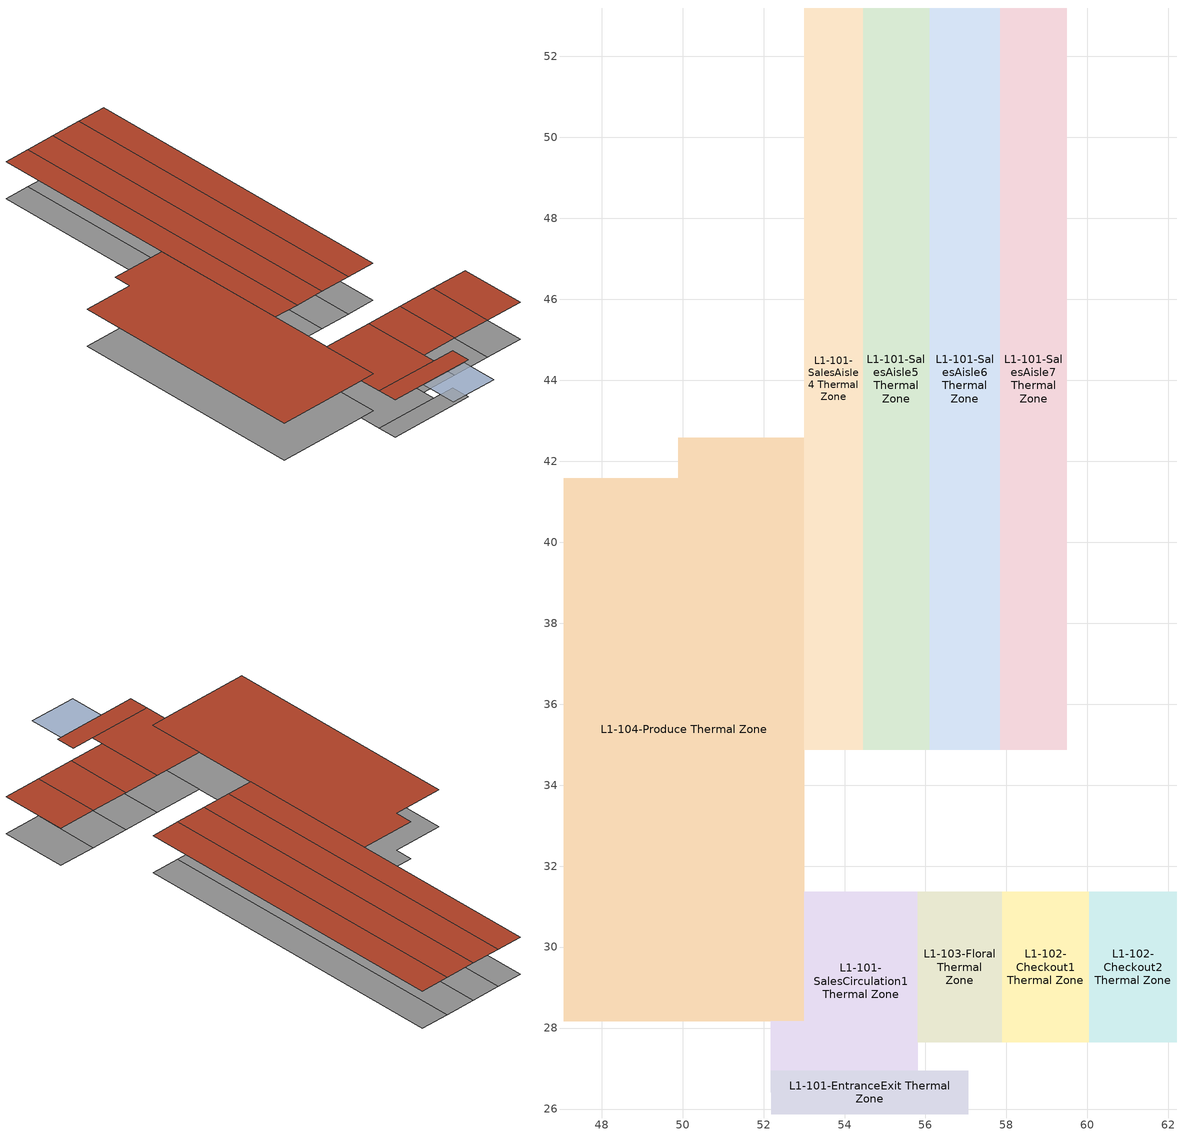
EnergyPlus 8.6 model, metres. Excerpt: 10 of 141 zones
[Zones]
L1-101-EntranceExit Thermal Zone
 floor ground (Floor_Slab): 57.06,26.95 57.06,25.88 52.19,25.88 52.18,26.95 z0
 roof outside (Roof_BOH): 52.18,26.95 52.19,25.88 57.06,25.88 57.06,26.95 z2.13
L1-101-SalesAisle4 Thermal Zone
 floor ground (Hole): 54.45,53.19 54.45,34.87 53.01,34.87 53.01,53.19 z0
 roof outside (Roof_BOH): 53.01,53.19 53.01,34.87 54.45,34.87 54.45,53.19 z2.13
L1-101-SalesAisle5 Thermal Zone
 floor ground (Hole): 56.1,53.19 56.1,34.87 54.45,34.87 54.45,53.19 z0
 roof outside (Roof_BOH): 54.45,53.19 54.45,34.87 56.1,34.87 56.1,53.19 z2.13
L1-101-SalesAisle6 Thermal Zone
 floor ground (Hole): 57.84,53.19 57.84,34.87 56.1,34.87 56.1,53.19 z0
 roof outside (Roof_BOH): 56.1,53.19 56.1,34.87 57.84,34.87 57.84,53.19 z2.13
L1-101-SalesAisle7 Thermal Zone
 floor ground (Hole): 59.49,53.19 59.49,34.87 57.84,34.87 57.84,53.19 z0
 roof outside (Roof_BOH): 57.84,53.19 57.84,34.87 59.49,34.87 59.49,53.19 z2.13
L1-101-SalesCirculation1 Thermal Zone
 floor ground (Hole): 55.81,31.36 55.81,26.95 52.18,26.95 52.18,28.16 53.01,28.16 53.01,31.36 z0
 roof outside (Roof_BOH): 53.01,31.36 53.01,28.16 52.18,28.16 52.18,26.95 55.81,26.95 55.81,31.36 z2.13
L1-102-Checkout1 Thermal Zone
 floor ground (Hole): 60.05,31.36 60.05,27.64 57.88,27.64 57.88,31.36 z0
 roof outside (Roof_BOH): 57.88,31.36 57.88,27.64 60.05,27.64 60.05,31.36 z2.13
L1-102-Checkout2 Thermal Zone
 floor ground (Hole): 62.21,31.36 62.21,27.64 60.05,27.64 60.05,31.36 z0
 roof outside (Roof_BOH): 60.05,31.36 60.05,27.64 62.21,27.64 62.21,31.36 z2.13
L1-103-Floral Thermal Zone
 floor ground (Hole): 57.88,31.36 57.88,27.64 55.81,27.64 55.81,31.36 z0
 roof outside (Roof_BOH): 55.81,31.36 55.81,27.64 57.88,27.64 57.88,31.36 z2.13
L1-104-Produce Thermal Zone
 floor ground (Hole): 53.01,42.58 53.01,28.16 47.06,28.16 47.06,41.58 49.9,41.58 49.9,42.58 z0
 roof outside (Roof_BOH): 47.06,41.58 47.06,28.16 53.01,28.16 53.01,42.58 49.9,42.58 49.9,41.58 z2.13
shading: 56.79,25.88 56.79,23.87 54.11,23.87 54.11,25.88 z2.09; 56.79,25.88 56.79,23.87 54.11,23.87 54.11,25.88 z2.09
[Building]
NoeValleyWFM.idf: North Axis {deg}=356.173; Terrain=City; Solar Distribution=FullInteriorAndExteriorWithReflections; Maximum Number of Warmup Days=25; Minimum Number of Warmup Days=6
[Site:Location]
1E1ABA: Latitude {deg}=0; Longitude {deg}=0; Time Zone {hr}=0; Elevation {m}=0
[Material]
Name | Roughness | Thickness {m} | Conductivity {W/m-K} | Density {kg/m3} | Specific Heat {J/kg-K} | Thermal Absorptance | Solar Absorptance | Visible Absorptance
ConcreteSlab 8in | MediumSmooth | 0.2032 | 1.39975 | 2100 | 836.8 | 0.9 | 0.7 | 0.7
Insulation: Cellular glass - 75mm | MediumRough | 0.075 | 0.05 | 136 | 750
Plywood (Douglas Fir) - 12.7mm | Smooth | 0.0127 | 0.12 | 540 | 1210
[Material:NoMass]
Name | Roughness | Thermal Resistance {m2-K/W} | Thermal Absorptance | Solar Absorptance | Visible Absorptance
Vaporseal - plastic film | Rough | 0.002
Air | VeryRough | 0.00158499 | 0.001 | 0.001 | 0.001
[Construction]
Floor_Slab: ConcreteSlab 8in
Roof_BOH: Vaporseal - plastic film, Insulation: Cellular glass - 75mm, Plywood (Douglas Fir) - 12.7mm
Hole: Air
[Zone]
L1-101-EntranceExit Thermal Zone; L1-101-SalesAisle4 Thermal Zone; L1-101-SalesAisle5 Thermal Zone; L1-101-SalesAisle6 Thermal Zone; L1-101-SalesAisle7 Thermal Zone; L1-101-SalesCirculation1 Thermal Zone; L1-102-Checkout1 Thermal Zone; L1-102-Checkout2 Thermal Zone; L1-103-Floral Thermal Zone; L1-104-Produce Thermal Zone
[ElectricEquipment] Schedule=Equipment_Cashier; Design Level Calculation Method=EquipmentLevel; Design Level {W}=400; Fraction Radiant=0.1
Name | Zone or ZoneList
10300A - Checkstand; 10600A - Register | L1-102-Checkout1 Thermal Zone
10300B - Checkstand; 10600B - Register | L1-102-Checkout2 Thermal Zone
10600K - Register | L1-103-Floral Thermal Zone
[Exterior:Lights] Schedule=Lighting_Outdoor; Control Option=AstronomicalClock
Name | Design Level {W}
M3-A Exterior; M3-B Exterior; M3-C Exterior; M3-D Exterior; M3-E Exterior; M3-F Exterior; M3-G Exterior; M3-H Exterior | 70
M4-A Exterior; M4-B Exterior | 26
[Schedule:Compact]
Equipment_Cashier: Through: 12/31, For: Weekdays, Until: 06:00, 0.2, Until: 08:00, 0.4, Until: 09:00, 0.7, Until: 18:00, 0.9, Until: 20:00, 0.8, Until: 21:00, 0.7, Until: 22:00, 0.4, Until: 24:00, 0.2, For: Saturday, Until: 06:00, 0.15, Until: 08:00, 0.3, Until: 09:00, 0.5, Until: 10:00, 0.8, Until: 18:00, 0.9, Until: 19:00, 0.7, Until: 21:00, 0.5, Until: 22:00, 0.3, Until: 24:00, 0.15, For: SummerDesignDay, Until: 24:00, 1, For: WinterDesignDay, Until: 24:00, 0, For: Sunday Holidays AllOtherDays, Until: 06:00, 0.15, Until: 10:00, 0.3, Until: 12:00, 0.6, Until: 17:00, 0.8, Until: 18:00, 0.6, Until: 22:00, 0.4, Until: 24:00, 0.15
Lighting_Outdoor: Through: 12/31, For: Weekdays, Until: 06:00, 0.05, Until: 08:00, 0.2, Until: 09:00, 0.5, Until: 18:00, 0.9, Until: 20:00, 0.6, Until: 21:00, 0.5, Until: 22:00, 0.2, Until: 24:00, 0.05, For: Saturday, Until: 06:00, 0.05, Until: 08:00, 0.1, Until: 09:00, 0.3, Until: 10:00, 0.6, Until: 18:00, 0.9, Until: 19:00, 0.5, Until: 21:00, 0.3, Until: 22:00, 0.1, Until: 24:00, 0.05, For: SummerDesignDay, Until: 24:00, 1, For: WinterDesignDay, Until: 24:00, 0, For: Sunday Holidays AllOtherDays, Until: 06:00, 0.05, Until: 10:00, 0.1, Until: 12:00, 0.4, Until: 17:00, 0.6, Until: 18:00, 0.4, Until: 22:00, 0.2, Until: 24:00, 0.05
